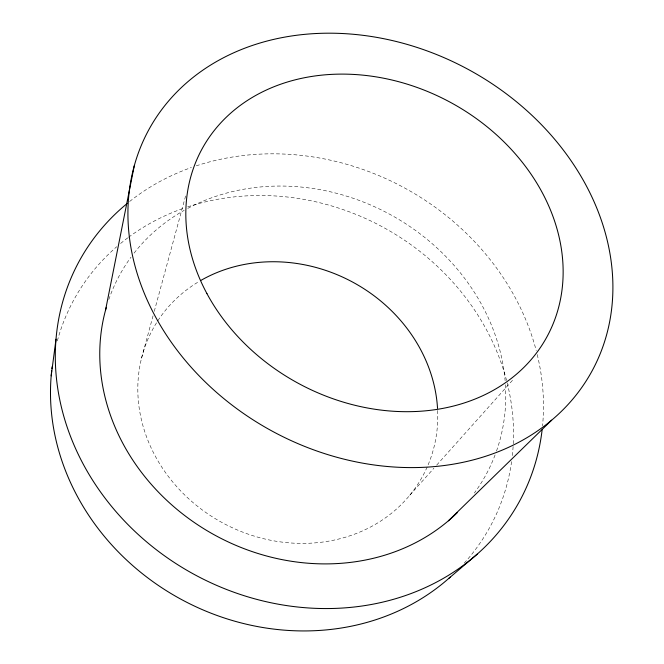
<?xml version="1.0" encoding="UTF-8"?>
<svg xmlns="http://www.w3.org/2000/svg" width="664" height="664" viewBox="0 0 664 664"><rect width="100%" height="100%" fill="white"/><g stroke="black" fill="none" stroke-linecap="round" stroke-linejoin="round"><path stroke-width="0.5" stroke-dasharray="3.32 2.49" d="M141.523 358.269L153.185 315.342M154.264 311.35L185.995 194.535M409.746 495.261L433.916 468.211M436.68 465.124L514.052 378.58M108.813 299.522A208.612 182.716 28.5 0 1 130.999 257.184M134.078 253.117A208.612 182.716 28.5 0 1 184.21 210.339M187.796 208.371A208.612 182.716 28.5 0 1 505.121 380.713M505.428 384.796A208.612 182.716 28.5 0 1 496.481 451.113M495.078 454.964A208.612 182.716 28.5 0 1 474.378 492.987M511.587 461.621A237.04 211.683 28.5 0 1 464.169 563.196M57.345 340.889A237.04 211.683 28.5 0 1 116.739 246.726M120.591 243.481A237.04 211.683 28.5 0 1 127.754 237.861M128.567 237.256A237.04 211.683 28.5 0 1 183.87 208.172M187.713 206.877A237.04 211.683 28.5 0 1 513.181 445.552M513.114 446.557A237.04 211.683 28.5 0 1 512.334 455.595M129.646 201.482A250.76 220 28.5 0 1 191.381 167.511M196.245 165.842A250.76 220 28.5 0 1 536.213 350.542M537.226 354.543A250.76 220 28.5 0 1 542.546 425.807M437.642 410.452A153.641 136.817 28.5 0 1 222.755 522.941A153.641 136.817 28.5 0 1 199.109 281.453"/><path stroke-width="1" d="M51.186 375.849L56.008 339.204M105.518 310.237L134.277 165.768M448.383 520.825L551.676 420.163M448.656 578.51L477.184 554.166M457.562 512.417A208.612 182.716 28.5 0 1 209.118 531.905A208.612 182.716 28.5 0 1 106.348 307.291M542.114 429.882A250.76 220 28.5 0 1 193.846 574.219A250.76 220 28.5 0 1 127.264 203.408M450.209 577.124A237.04 211.683 28.5 0 1 185.596 601.692A237.04 211.683 28.5 0 1 51.684 370.753M51.916 368.719A237.04 211.683 28.5 0 1 52.174 366.694M200.827 280.449A153.641 136.817 28.5 0 1 352.783 282.167A153.641 136.817 28.5 0 1 437.534 408.377M157.634 320.671A252.312 205.715 28.5 0 0 577.522 393.246A252.312 205.715 28.5 0 0 376.073 37.267A252.312 205.715 28.5 0 0 157.634 320.671M206.96 293.654A196.378 159.758 28.5 0 0 533.391 356.95A196.378 159.758 28.5 0 0 383.087 78.111A196.378 159.758 28.5 0 0 206.96 293.654"/></g></svg>
